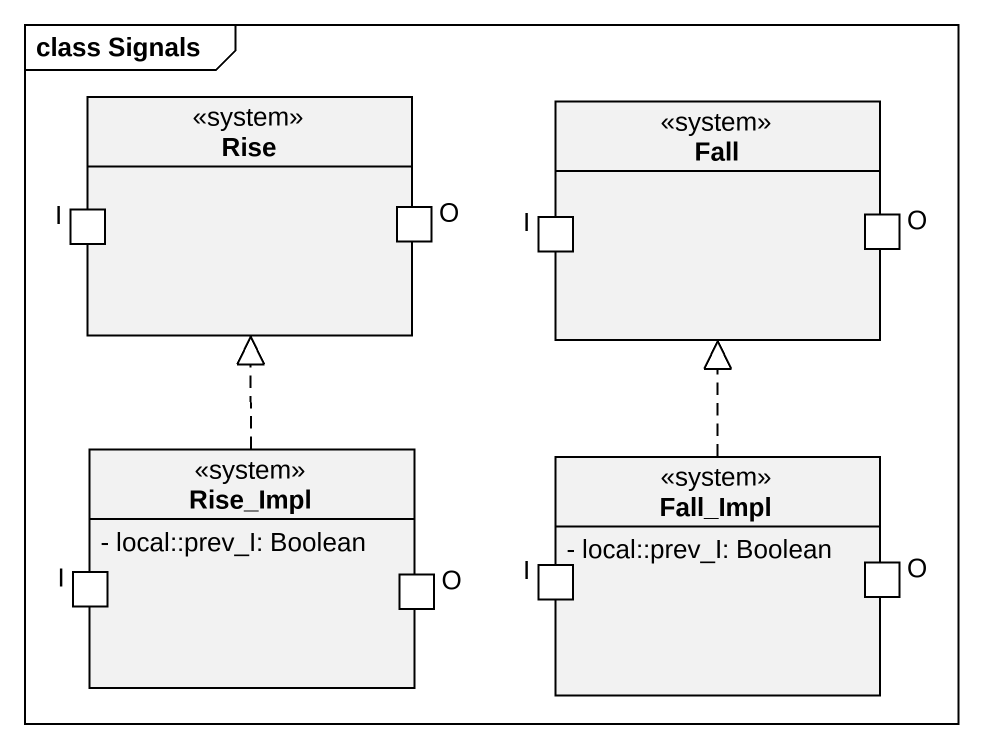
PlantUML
@startuml
mainframe class Signals
allowmixing
hide circle
hide empty members
skinparam classAttributeIconSize 0
rectangle Rise <<system>> {
  port I <<port>>
  port "O" as O_ <<port>>
}
rectangle Fall <<system>> {
  port "I" as I_2 <<port>>
  port "O" as O__2 <<port>>
}
class Rise_Impl <<system>> {
  - local::prev_I: Boolean
  -- ports --
  O
  I
}
class Fall_Impl <<system>> {
  - local::prev_I: Boolean
  -- ports --
  O
  I
}
Rise_Impl .up.|> Rise
Fall_Impl .up.|> Fall
@enduml
